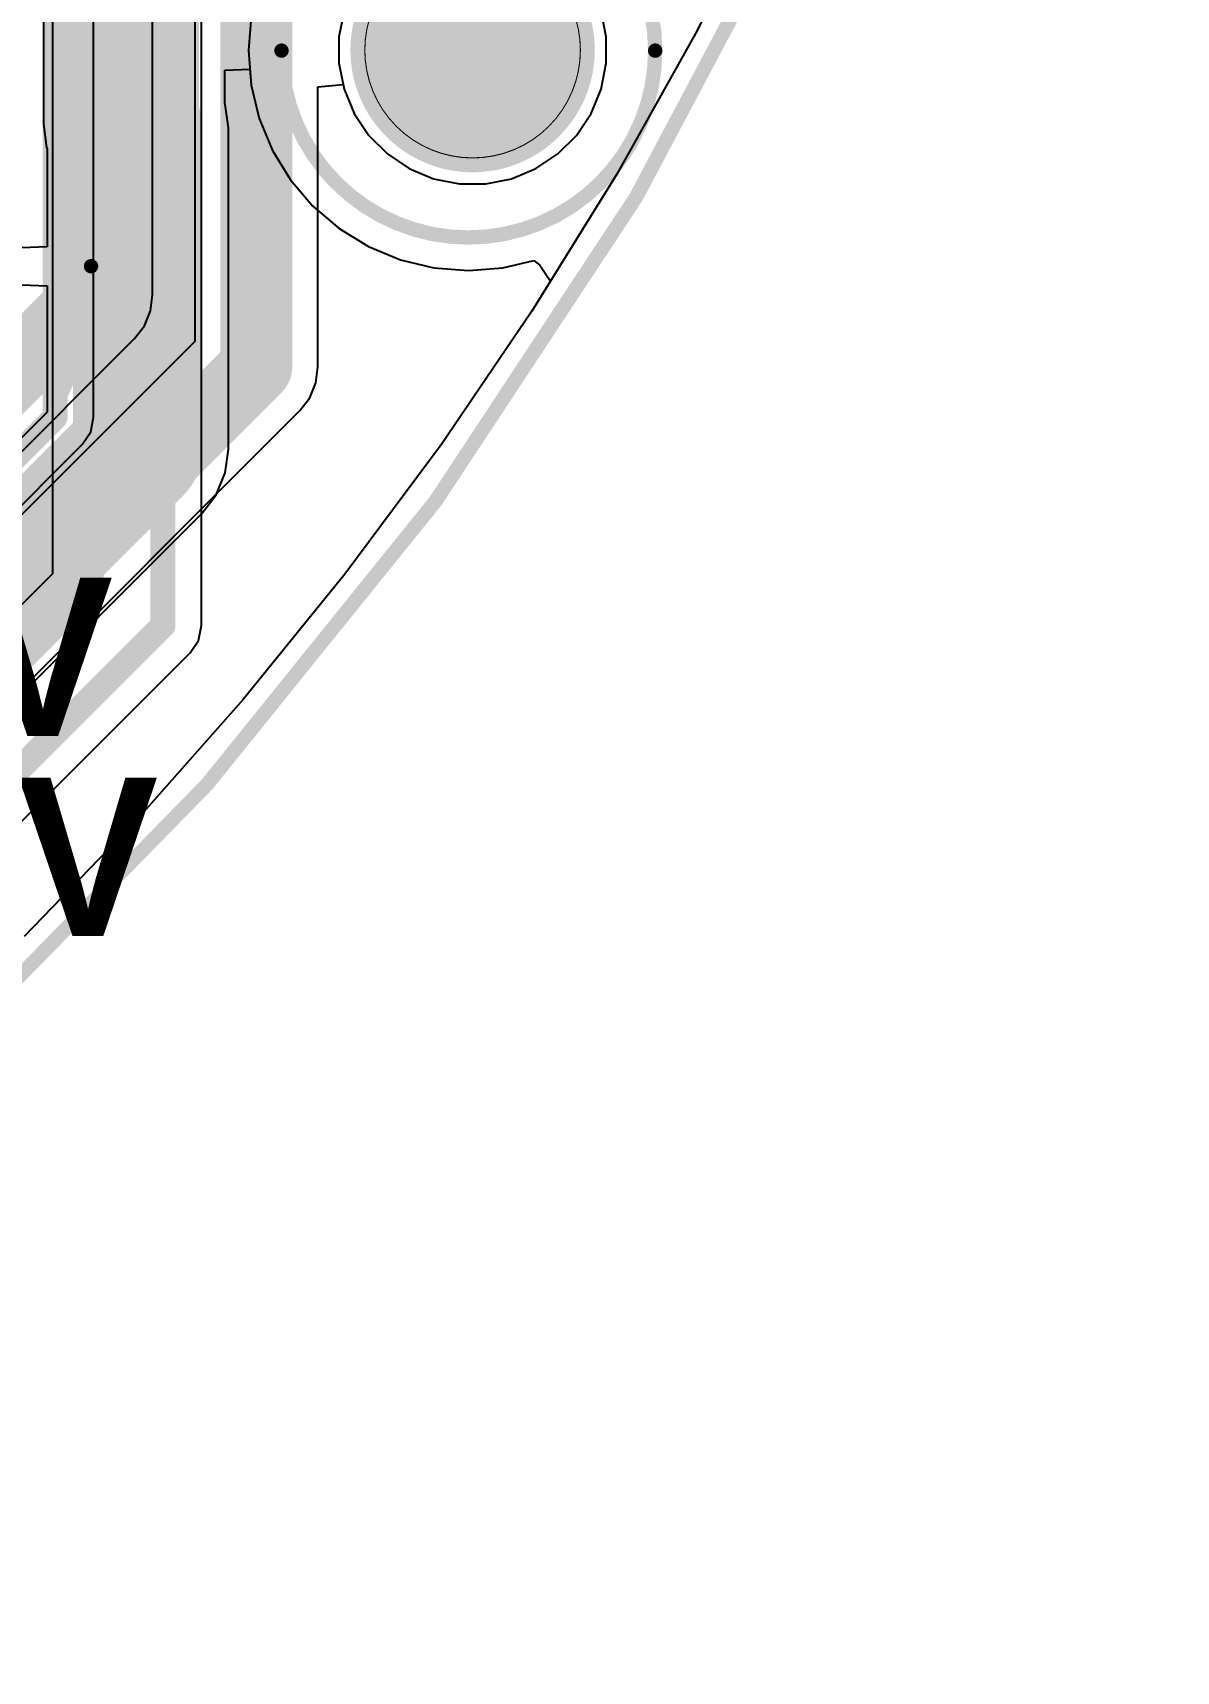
# Model space of a CAD drawing. Header units: inches. Extents: x 0 to 106, y 0 to 106.
# Drawn here: x 90.19 to 106.1, y 5.45 to 28.25 of the extents above; entities that cross this region are included whole.
import ezdxf

# ---------------------------------------------------------------- set-up
doc = ezdxf.new("R2010")
doc.units = ezdxf.units.IN
for name, color, linetype in [('Board Shape', 56, 'Continuous'), ('Bottom Layer', 5, 'Continuous'), ('Bottom Solder', 6, 'Continuous'), ('Layer 1', 16, 'Continuous'), ('Layer 2', 76, 'Continuous'), ('Mechanical 12', 56, 'Continuous'), ('Mechanical 13', 56, 'Continuous'), ('Pad Holes', 156, 'Continuous'), ('Top Layer', 1, 'Continuous'), ('Top Overlay', 2, 'Continuous'), ('Top Solder', 216, 'Continuous')]:
    doc.layers.add(name, color=color, linetype=linetype)
doc.styles.add('Century Gothic_Bold', font='', dxfattribs={"height": 0.2})
doc.styles.get('Century Gothic_Bold').set_extended_font_data('Century Gothic', bold=True)

# ---------------------------------------------------------------- blocks, each defined once
blk = doc.blocks.new('DCDC_SAUVC26_B_197')
at = {"layer": 'Mechanical 13'}
for points in [[(31, 4, 0.2, 0.2, 0), (-31, 4, 0.2, 0.2, 0)], [(31, 4, 0.2, 0.2, -0.414214), (35, 0, 0.2, 0.2, 0)]]:
    blk.add_lwpolyline(points, format="xyseb", dxfattribs=at)
blk.add_lwpolyline([(30.95, 4, 0.1, 0.1, 1), (31.05, 4, 0.1, 0.1, 1)], format="xyseb", close=True, dxfattribs=at)
blk.add_lwpolyline([(30.95, 4, 0.1, 0.1, 1), (31.05, 4, 0.1, 0.1, 1)], format="xyseb", close=True, dxfattribs=at)

msp = doc.modelspace()

# ---------------------------------------------------------------- hatches: boundary and pattern name
at = {"layer": 'Bottom Solder'}
h = msp.add_hatch(color=6, dxfattribs=at)
edge = h.paths.add_edge_path()
edge.add_arc((96.309, 28.007), 1.7, 0, 360)
at = {"layer": 'Pad Holes'}
h = msp.add_hatch(color=7, dxfattribs=at)
edge = h.paths.add_edge_path()
edge.add_arc((96.309, 28.007), 1.6, 0, 360)
at = {"layer": 'Top Solder'}
h = msp.add_hatch(color=216, dxfattribs=at)
edge = h.paths.add_edge_path()
edge.add_arc((96.309, 28.007), 1.7, 0, 360)

# ---------------------------------------------------------------- linework, layer by layer
at = {"layer": 'Board Shape'}
msp.add_lwpolyline([(68.125, 103.796, 0.2, 0.2, -0.680616), (76.614, 5.551, 0.2, 0.2, 0)], format="xyseb", dxfattribs=at)
at = {"layer": 'Bottom Layer'}
for p, q in [((90.339, 29.926), (90.339, 26.976)), ((92.861, 27.729), (93.211, 27.743)), ((92.861, 27.269), (92.861, 27.729)), ((93.211, 27.743), (93.228, 27.521)), ((93.228, 27.521), (93.34, 27.055)), ((92.868, 27.252), (92.861, 27.269)), ((92.911, 26.926), (92.868, 27.252)), ((90.339, 26.976), (90.382, 26.65)), ((92.911, 22.45), (92.911, 26.926)), ((93.34, 27.055), (93.524, 26.611)), ((90.382, 26.65), (90.389, 26.633)), ((90.389, 26.633), (90.389, 25.271)), ((93.524, 26.611), (93.775, 26.202)), ((93.775, 26.202), (94.087, 25.837)), ((94.087, 25.837), (94.452, 25.525)), ((94.452, 25.525), (94.861, 25.274)), ((90.389, 25.271), (90.039, 25.257)), ((94.861, 25.274), (95.305, 25.09)), ((95.305, 25.09), (95.771, 24.978)), ((96.729, 24.978), (97.16, 25.082)), ((97.16, 25.082), (97.244, 25.016)), ((95.771, 24.978), (96.25, 24.941)), ((96.25, 24.941), (96.729, 24.978)), ((97.244, 25.016), (97.393, 24.793)), ((90.039, 24.743), (90.389, 24.729)), ((90.389, 24.729), (90.389, 22.972)), ((97.393, 24.793), (97.133, 24.373)), ((97.133, 24.373), (95.871, 22.516)), ((90.389, 22.972), (79.478, 12.061)), ((92.868, 22.124), (92.911, 22.45)), ((95.871, 22.516), (94.531, 20.714)), ((92.742, 21.82), (92.868, 22.124)), ((92.542, 21.558), (92.742, 21.82)), ((80.892, 9.908), (92.542, 21.558)), ((94.531, 20.714), (93.115, 18.971)), ((93.115, 18.971), (91.627, 17.29)), ((91.627, 17.29), (90.068, 15.675))]:
    msp.add_line(p, q, dxfattribs=at)
for points in [[(91.6, 26.976, 1.8, 1.8, 0), (91.6, 29.926, 1.8, 1.8, 0)], [(91.6, 26.976, 1.8, 1.8, 0), (91.65, 26.926, 1.8, 1.8, 0)], [(91.65, 22.45, 1.8, 1.8, 0), (91.65, 26.926, 1.8, 1.8, 0)], [(80, 10.8, 1.8, 1.8, 0), (91.65, 22.45, 1.8, 1.8, 0)]]:
    msp.add_lwpolyline(points, format="xyseb", dxfattribs=at)
for points in [[(98.85, 28, 0.2, 0.2, 1), (93.65, 28, 0.2, 0.2, 1)], [(93.6, 28, 0.1, 0.1, 1), (93.7, 28, 0.1, 0.1, 1)], [(98.8, 28, 0.1, 0.1, 1), (98.9, 28, 0.1, 0.1, 1)], [(91.15, 26.976, 0.9, 0.9, 1), (92.05, 26.976, 0.9, 0.9, 1)], [(91.15, 26.976, 0.9, 0.9, 1), (92.05, 26.976, 0.9, 0.9, 1)], [(91.2, 26.926, 0.9, 0.9, 1), (92.1, 26.926, 0.9, 0.9, 1)], [(91.2, 26.926, 0.9, 0.9, 1), (92.1, 26.926, 0.9, 0.9, 1)], [(91.2, 22.45, 0.9, 0.9, 1), (92.1, 22.45, 0.9, 0.9, 1)], [(91.2, 22.45, 0.9, 0.9, 1), (92.1, 22.45, 0.9, 0.9, 1)]]:
    msp.add_lwpolyline(points, format="xyseb", close=True, dxfattribs=at)
at = {"layer": 'Layer 1'}
for p, q in [((100.427, 30.243), (99.413, 28.24)), ((91.035, 22.9), (91.035, 29.465)), ((94.52, 28.55), (94.449, 28.19)), ((98.169, 28.19), (98.098, 28.55)), ((94.449, 28.19), (94.449, 27.824)), ((98.169, 27.824), (98.169, 28.19)), ((99.413, 28.24), (98.314, 26.282)), ((94.449, 27.824), (94.52, 27.464)), ((98.098, 27.464), (98.169, 27.824)), ((94.52, 27.464), (94.661, 27.126)), ((97.957, 27.126), (98.098, 27.464)), ((94.661, 27.126), (94.864, 26.821)), ((97.754, 26.821), (97.957, 27.126)), ((94.864, 26.821), (95.123, 26.562)), ((97.495, 26.562), (97.754, 26.821)), ((95.123, 26.562), (95.428, 26.359)), ((97.19, 26.359), (97.495, 26.562)), ((95.428, 26.359), (95.766, 26.218)), ((95.766, 26.218), (96.126, 26.147)), ((96.492, 26.147), (96.852, 26.218)), ((96.852, 26.218), (97.19, 26.359)), ((98.314, 26.282), (97.133, 24.373)), ((96.126, 26.147), (96.492, 26.147)), ((97.133, 24.373), (95.871, 22.516)), ((90.995, 22.695), (91.035, 22.9)), ((90.878, 22.521), (90.995, 22.695)), ((86.779, 18.421), (90.878, 22.521)), ((95.871, 22.516), (94.531, 20.714)), ((94.531, 20.714), (93.115, 18.971)), ((93.115, 18.971), (91.627, 17.29)), ((91.627, 17.29), (90.068, 15.675))]:
    msp.add_line(p, q, dxfattribs=at)
for points in [[(90.5, 22.9, 0.35, 0.35, 0), (90.5, 30, 0.35, 0.35, 0)], [(86.4, 18.8, 0.35, 0.35, 0), (90.5, 22.9, 0.35, 0.35, 0)]]:
    msp.add_lwpolyline(points, format="xyseb", dxfattribs=at)
msp.add_lwpolyline([(90.412, 22.9, 0.175, 0.175, 1), (90.587, 22.9, 0.175, 0.175, 1)], format="xyseb", close=True, dxfattribs=at)
msp.add_lwpolyline([(90.412, 22.9, 0.175, 0.175, 1), (90.587, 22.9, 0.175, 0.175, 1)], format="xyseb", close=True, dxfattribs=at)
at = {"layer": 'Layer 2'}
for p, q in [((91.857, 24.6), (91.857, 56.1)), ((92.443, 54), (92.443, 23.955)), ((100.427, 30.243), (99.413, 28.24)), ((98.169, 28.19), (98.098, 28.55)), ((98.169, 27.824), (98.169, 28.19)), ((99.413, 28.24), (98.314, 26.282)), ((98.098, 27.464), (98.169, 27.824)), ((94.157, 27.496), (94.507, 27.531)), ((94.157, 23.6), (94.157, 27.496)), ((94.507, 27.531), (94.52, 27.464)), ((94.52, 27.464), (94.661, 27.126)), ((97.957, 27.126), (98.098, 27.464)), ((94.661, 27.126), (94.864, 26.821)), ((97.754, 26.821), (97.957, 27.126)), ((94.864, 26.821), (95.123, 26.562)), ((97.495, 26.562), (97.754, 26.821)), ((95.123, 26.562), (95.428, 26.359)), ((97.19, 26.359), (97.495, 26.562)), ((95.428, 26.359), (95.766, 26.218)), ((95.766, 26.218), (96.126, 26.147)), ((96.492, 26.147), (96.852, 26.218)), ((96.852, 26.218), (97.19, 26.359)), ((98.314, 26.282), (97.133, 24.373)), ((96.126, 26.147), (96.492, 26.147)), ((91.828, 24.378), (91.857, 24.6)), ((91.857, 24.6), (91.857, 24.6)), ((91.606, 23.994), (91.742, 24.171)), ((91.742, 24.171), (91.828, 24.378)), ((97.133, 24.373), (95.871, 22.516)), ((92.443, 23.955), (84.075, 15.587)), ((84.276, 16.664), (91.606, 23.994)), ((94.128, 23.378), (94.157, 23.6)), ((94.042, 23.171), (94.128, 23.378)), ((93.906, 22.994), (94.042, 23.171)), ((85.036, 14.124), (93.906, 22.994)), ((95.871, 22.516), (94.531, 20.714)), ((94.531, 20.714), (93.115, 18.971)), ((93.115, 18.971), (91.627, 17.29)), ((91.627, 17.29), (90.068, 15.675))]:
    msp.add_line(p, q, dxfattribs=at)
for points in [[(91, 24.6, 1, 1, 0), (91, 56.1, 1, 1, 0)], [(93.3, 23.6, 1, 1, 0), (93.3, 54, 1, 1, 0)], [(83.67, 17.27, 1, 1, 0), (91, 24.6, 1, 1, 0)], [(84.43, 14.73, 1, 1, 0), (93.3, 23.6, 1, 1, 0)]]:
    msp.add_lwpolyline(points, format="xyseb", dxfattribs=at)
for points in [[(90.75, 24.6, 0.5, 0.5, 1), (91.25, 24.6, 0.5, 0.5, 1)], [(90.75, 24.6, 0.5, 0.5, 1), (91.25, 24.6, 0.5, 0.5, 1)], [(93.05, 23.6, 0.5, 0.5, 1), (93.55, 23.6, 0.5, 0.5, 1)], [(93.05, 23.6, 0.5, 0.5, 1), (93.55, 23.6, 0.5, 0.5, 1)]]:
    msp.add_lwpolyline(points, format="xyseb", close=True, dxfattribs=at)
at = {"layer": 'Mechanical 12'}
for points in [[(97.809, 28.007, 0.015, 0.015, 1), (94.809, 28.007, 0.015, 0.015, 1)], [(94.805, 28.007, 0.0075, 0.0075, 1), (94.813, 28.007, 0.0075, 0.0075, 1)], [(97.805, 28.007, 0.0075, 0.0075, 1), (97.813, 28.007, 0.0075, 0.0075, 1)]]:
    msp.add_lwpolyline(points, format="xyseb", close=True, dxfattribs=at)
at = {"layer": 'Top Layer'}
for p, q in [((90.465, 33.75), (90.465, 20.722)), ((92.535, 20), (92.535, 32.778)), ((93.228, 28.479), (93.191, 28)), ((93.191, 28), (93.228, 27.521)), ((93.228, 27.521), (93.34, 27.055)), ((93.34, 27.055), (93.524, 26.611)), ((93.524, 26.611), (93.775, 26.202)), ((93.775, 26.202), (94.087, 25.837)), ((94.087, 25.837), (94.452, 25.525)), ((94.452, 25.525), (94.861, 25.274)), ((94.861, 25.274), (95.305, 25.09)), ((95.305, 25.09), (95.771, 24.978)), ((96.729, 24.978), (97.16, 25.082)), ((97.16, 25.082), (97.244, 25.016)), ((95.771, 24.978), (96.25, 24.941)), ((96.25, 24.941), (96.729, 24.978)), ((97.244, 25.016), (97.393, 24.793)), ((97.393, 24.793), (97.133, 24.373)), ((97.133, 24.373), (95.871, 22.516)), ((95.871, 22.516), (94.531, 20.714)), ((90.465, 20.722), (85.15, 15.407)), ((94.531, 20.714), (93.115, 18.971)), ((92.495, 19.795), (92.535, 20)), ((83.878, 11.121), (92.378, 19.622)), ((92.378, 19.622), (92.495, 19.795)), ((93.115, 18.971), (91.627, 17.29)), ((91.627, 17.29), (90.068, 15.675))]:
    msp.add_line(p, q, dxfattribs=at)
for points in [[(91, 20.5, 0.35, 0.35, 0), (91, 33.75, 0.35, 0.35, 0)], [(92, 20, 0.35, 0.35, 0), (92, 33, 0.35, 0.35, 0)], [(83.25, 12.75, 0.35, 0.35, 0), (91, 20.5, 0.35, 0.35, 0)], [(83.5, 11.5, 0.35, 0.35, 0), (92, 20, 0.35, 0.35, 0)]]:
    msp.add_lwpolyline(points, format="xyseb", dxfattribs=at)
for points in [[(98.85, 28, 0.2, 0.2, 1), (93.65, 28, 0.2, 0.2, 1)], [(93.6, 28, 0.1, 0.1, 1), (93.7, 28, 0.1, 0.1, 1)], [(98.8, 28, 0.1, 0.1, 1), (98.9, 28, 0.1, 0.1, 1)], [(90.913, 20.5, 0.175, 0.175, 1), (91.088, 20.5, 0.175, 0.175, 1)], [(90.913, 20.5, 0.175, 0.175, 1), (91.088, 20.5, 0.175, 0.175, 1)], [(91.912, 20, 0.175, 0.175, 1), (92.087, 20, 0.175, 0.175, 1)], [(91.912, 20, 0.175, 0.175, 1), (92.087, 20, 0.175, 0.175, 1)]]:
    msp.add_lwpolyline(points, format="xyseb", close=True, dxfattribs=at)

# ---------------------------------------------------------------- block references
at = {"rotation": 270}
msp.add_blockref('DCDC_SAUVC26_B_197', (87, 56), dxfattribs=at)

# ---------------------------------------------------------------- texts
at = {"layer": 'Top Overlay', "style": 'Century Gothic_Bold'}
for s, p in [('+5V', (85.991, 18.465)), ('+12V', (84.983, 15.683))]:
    msp.add_text(s, height=2.2, dxfattribs=at).set_placement(p)

doc.saveas('drawing.dxf')
